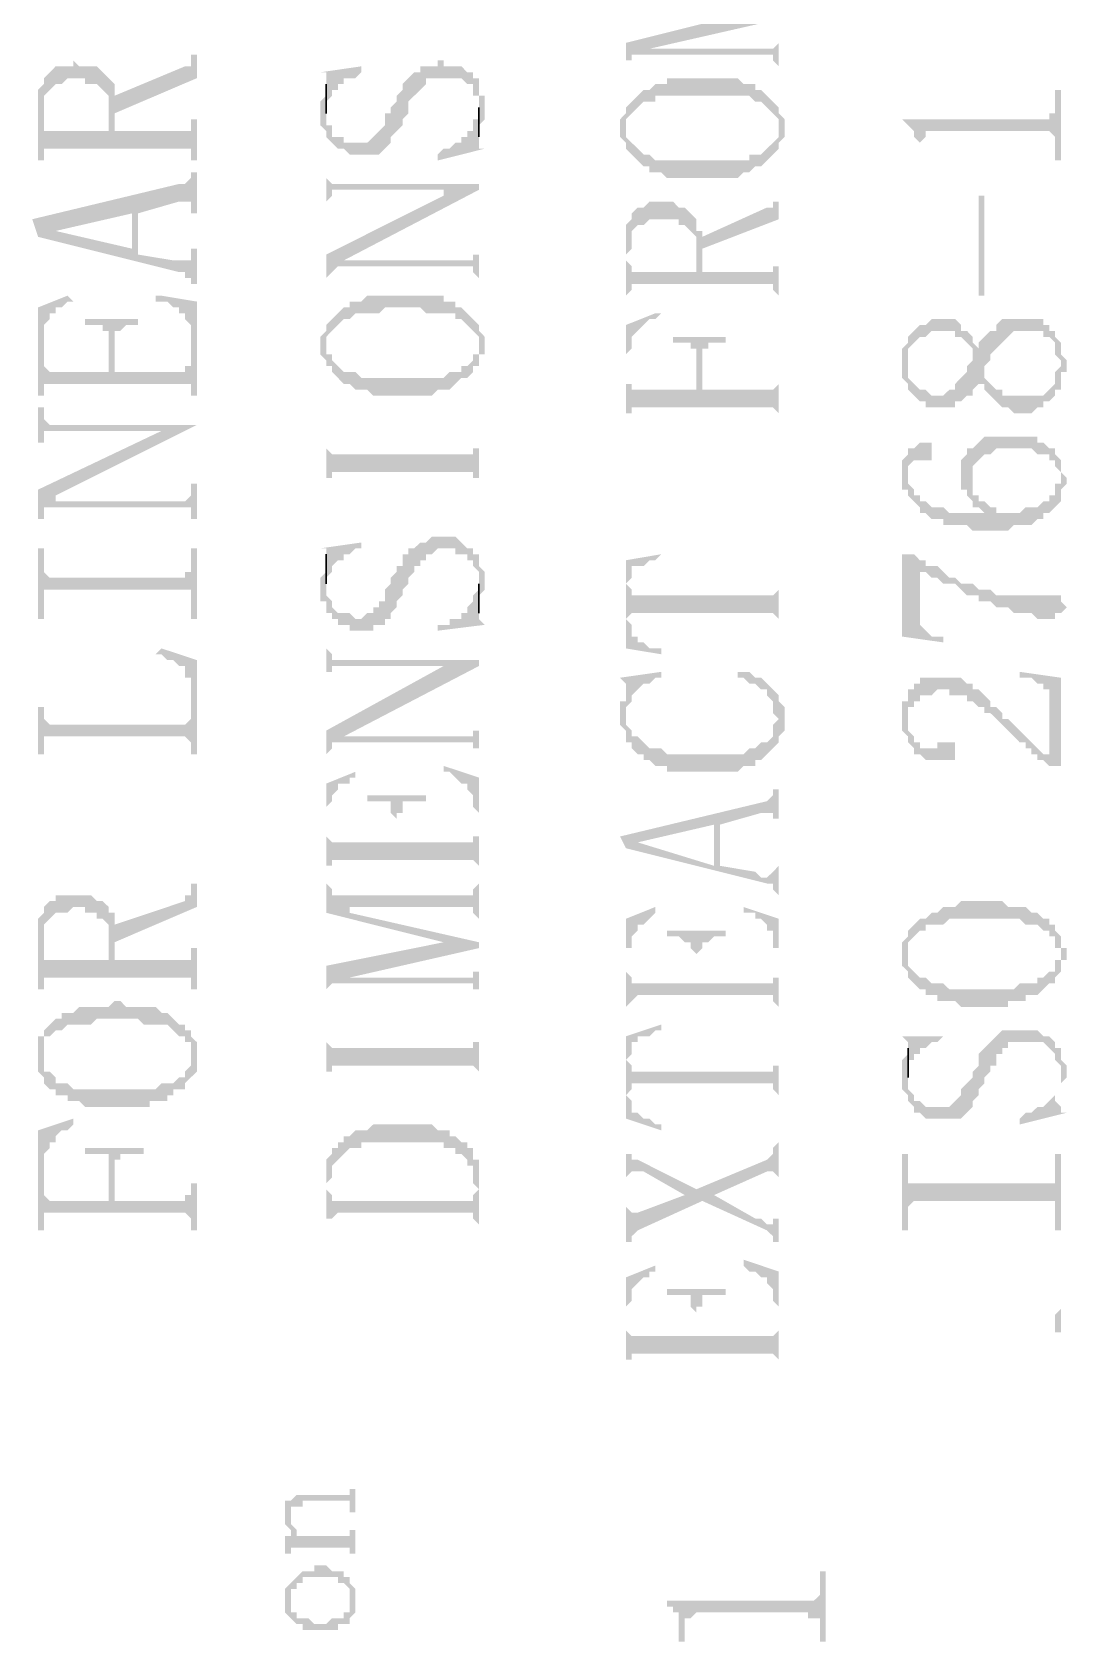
# Model space of a CAD drawing. Header units: inches. Extents: x 3613 to 8393, y -2205 to -794.
# Drawn here: x 5766.15 to 5774.1, y -1512.08 to -1499.72 of the extents above; entities that cross this region are included whole.
import ezdxf

# ---------------------------------------------------------------- set-up
doc = ezdxf.new("R2010")
doc.units = ezdxf.units.IN
doc.header["$MEASUREMENT"] = 0

msp = doc.modelspace()

# ---------------------------------------------------------------- hatches: boundary and pattern name
at = {"transparency": 33554559}
for points in [[(5770.713, -1499.803), (5770.713, -1499.983), (5770.713, -1499.938), (5770.758, -1499.938), (5770.758, -1499.893), (5770.804, -1499.893), (5770.894, -1499.848), (5771.887, -1499.622), (5771.616, -1499.577)], [(5770.804, -1499.893), (5771.842, -1499.893), (5771.842, -1499.938), (5771.842, -1499.938), (5771.887, -1499.983), (5771.887, -1499.758), (5771.887, -1499.803), (5771.887, -1499.803), (5771.842, -1499.848), (5770.894, -1499.848)], [(5766.2, -1500.299), (5766.2, -1500.706), (5766.245, -1500.706), (5766.245, -1500.254), (5766.245, -1500.209), (5766.29, -1500.164), (5766.29, -1500.164), (5766.335, -1500.119), (5766.381, -1500.119), (5766.426, -1500.074), (5766.561, -1500.074), (5766.561, -1500.119), (5766.651, -1500.119), (5766.696, -1500.164), (5766.696, -1500.164), (5766.742, -1500.209), (5766.742, -1500.48), (5766.787, -1500.119), (5766.742, -1500.074), (5766.742, -1500.074), (5766.696, -1500.029), (5766.696, -1500.029), (5766.651, -1499.983), (5766.516, -1499.983), (5766.471, -1499.938), (5766.471, -1499.983), (5766.335, -1499.983), (5766.29, -1500.029), (5766.29, -1500.029), (5766.245, -1500.074), (5766.245, -1500.119), (5766.2, -1500.164), (5766.2, -1500.254)], [(5766.787, -1500.209), (5766.787, -1500.344), (5767.419, -1500.074), (5767.419, -1499.893), (5767.373, -1499.893), (5767.373, -1499.938), (5767.373, -1499.983), (5767.328, -1499.983)], [(5768.366, -1500.344), (5768.366, -1500.435), (5768.412, -1500.48), (5768.412, -1500.525), (5768.412, -1500.525), (5768.457, -1500.57), (5768.457, -1500.57), (5768.502, -1500.615), (5768.547, -1500.615), (5768.592, -1500.66), (5768.818, -1500.66), (5768.863, -1500.615), (5768.863, -1500.615), (5768.908, -1500.57), (5768.908, -1500.525), (5768.953, -1500.48), (5768.953, -1500.48), (5768.998, -1500.435), (5768.998, -1500.39), (5769.043, -1500.344), (5769.043, -1500.254), (5769.088, -1500.209), (5769.088, -1500.209), (5769.134, -1500.164), (5769.134, -1500.164), (5769.179, -1500.119), (5769.179, -1500.074), (5769.45, -1500.074), (5769.495, -1500.119), (5769.54, -1500.119), (5769.54, -1500.209), (5769.585, -1500.209), (5769.585, -1500.48), (5769.585, -1500.435), (5769.585, -1500.435), (5769.63, -1500.39), (5769.63, -1500.299), (5769.63, -1500.209), (5769.585, -1500.209), (5769.585, -1500.074), (5769.54, -1500.074), (5769.54, -1500.029), (5769.495, -1500.029), (5769.45, -1499.983), (5769.314, -1499.983), (5769.314, -1499.938), (5769.269, -1499.938), (5769.269, -1499.983), (5769.134, -1499.983), (5769.134, -1500.029), (5769.088, -1500.029), (5769.043, -1500.074), (5769.043, -1500.074), (5768.998, -1500.119), (5768.998, -1500.164), (5768.953, -1500.209), (5768.953, -1500.254), (5768.908, -1500.299), (5768.908, -1500.344), (5768.863, -1500.344), (5768.863, -1500.435), (5768.818, -1500.48), (5768.818, -1500.48), (5768.773, -1500.525), (5768.773, -1500.525), (5768.727, -1500.57), (5768.547, -1500.57), (5768.547, -1500.525), (5768.457, -1500.525), (5768.457, -1500.435), (5768.412, -1500.435), (5768.412, -1500.164), (5768.412, -1500.209), (5768.412, -1500.209), (5768.366, -1500.254), (5768.366, -1500.299)], [(5768.366, -1500.029), (5768.412, -1500.029), (5768.412, -1500.074), (5768.412, -1500.254), (5768.457, -1500.209), (5768.457, -1500.164), (5768.502, -1500.164), (5768.502, -1500.119), (5768.547, -1500.119), (5768.547, -1500.074), (5768.637, -1500.074), (5768.682, -1500.029), (5768.682, -1499.983)], [(5766.245, -1500.66), (5766.245, -1500.615), (5767.373, -1500.615), (5767.373, -1500.706), (5767.419, -1500.706), (5767.419, -1500.39), (5767.373, -1500.39), (5767.373, -1500.435), (5767.373, -1500.48), (5766.787, -1500.48), (5766.787, -1500.209), (5766.787, -1500.119), (5766.742, -1500.48), (5766.245, -1500.48), (5766.245, -1500.344)], [(5770.713, -1500.299), (5770.713, -1500.48), (5770.713, -1500.435), (5770.713, -1500.39), (5770.758, -1500.344), (5770.758, -1500.344), (5770.804, -1500.299), (5770.804, -1500.299), (5770.849, -1500.254), (5770.939, -1500.254), (5770.939, -1500.209), (5771.661, -1500.209), (5771.706, -1500.254), (5771.751, -1500.254), (5771.796, -1500.299), (5771.796, -1500.299), (5771.842, -1500.344), (5771.842, -1500.344), (5771.887, -1500.39), (5771.887, -1500.48), (5771.887, -1500.299), (5771.842, -1500.254), (5771.842, -1500.254), (5771.796, -1500.209), (5771.796, -1500.209), (5771.751, -1500.164), (5771.706, -1500.164), (5771.706, -1500.119), (5771.616, -1500.119), (5771.571, -1500.074), (5771.029, -1500.074), (5771.029, -1500.119), (5770.939, -1500.119), (5770.894, -1500.164), (5770.849, -1500.164), (5770.804, -1500.209), (5770.804, -1500.209), (5770.758, -1500.254), (5770.758, -1500.254)], [(5772.834, -1500.39), (5772.834, -1500.39), (5772.88, -1500.435), (5772.88, -1500.435), (5772.925, -1500.48), (5772.925, -1500.525), (5772.925, -1500.525), (5772.97, -1500.57), (5772.97, -1500.706), (5772.97, -1500.57), (5773.015, -1500.525), (5773.015, -1500.48), (5773.963, -1500.48), (5774.008, -1500.525), (5774.008, -1500.706), (5774.053, -1500.706), (5774.053, -1500.164), (5774.008, -1500.164), (5774.008, -1500.254), (5774.008, -1500.344), (5773.963, -1500.344), (5773.963, -1500.39), (5773.918, -1500.39)], [(5770.668, -1500.48), (5770.668, -1500.525), (5770.713, -1500.57), (5770.713, -1500.615), (5770.758, -1500.66), (5770.758, -1500.66), (5770.804, -1500.706), (5770.804, -1500.706), (5770.849, -1500.751), (5770.894, -1500.751), (5770.894, -1500.796), (5770.984, -1500.796), (5771.029, -1500.841), (5771.571, -1500.841), (5771.616, -1500.796), (5771.661, -1500.796), (5771.706, -1500.751), (5771.751, -1500.751), (5771.796, -1500.706), (5771.796, -1500.706), (5771.842, -1500.66), (5771.842, -1500.66), (5771.887, -1500.615), (5771.887, -1500.57), (5771.887, -1500.57), (5771.932, -1500.525), (5771.932, -1500.48), (5771.932, -1500.39), (5771.887, -1500.344), (5771.887, -1500.299), (5771.887, -1500.48), (5771.887, -1500.525), (5771.842, -1500.57), (5771.842, -1500.57), (5771.796, -1500.615), (5771.796, -1500.615), (5771.751, -1500.66), (5771.661, -1500.66), (5771.661, -1500.706), (5770.939, -1500.706), (5770.894, -1500.66), (5770.849, -1500.66), (5770.804, -1500.615), (5770.804, -1500.615), (5770.758, -1500.57), (5770.758, -1500.57), (5770.713, -1500.525), (5770.713, -1500.48), (5770.713, -1500.299), (5770.713, -1500.344), (5770.713, -1500.344), (5770.668, -1500.39), (5770.668, -1500.435)], [(5769.269, -1500.66), (5769.269, -1500.706), (5769.63, -1500.615), (5769.585, -1500.615), (5769.585, -1500.57), (5769.585, -1500.39), (5769.54, -1500.39), (5769.54, -1500.48), (5769.495, -1500.48), (5769.495, -1500.525), (5769.45, -1500.525), (5769.45, -1500.57), (5769.404, -1500.57), (5769.359, -1500.615), (5769.314, -1500.615)], [(5766.155, -1501.157), (5766.2, -1501.292), (5766.335, -1501.247), (5766.922, -1501.112), (5766.922, -1501.383), (5766.967, -1501.112), (5767.283, -1501.021), (5767.373, -1501.021), (5767.373, -1501.112), (5767.419, -1501.112), (5767.419, -1500.796), (5767.373, -1500.796), (5767.373, -1500.841), (5767.373, -1500.841), (5767.328, -1500.886), (5767.283, -1500.886)], [(5768.412, -1500.796), (5768.412, -1501.067), (5768.412, -1501.021), (5768.457, -1500.976), (5768.457, -1500.931), (5769.314, -1500.931), (5769.314, -1500.976), (5769.585, -1500.931), (5769.585, -1500.886), (5768.457, -1500.886), (5768.412, -1500.841)], [(5768.412, -1501.428), (5768.412, -1501.653), (5768.412, -1501.608), (5768.457, -1501.563), (5768.457, -1501.563), (5768.502, -1501.518), (5768.547, -1501.473), (5769.585, -1500.931), (5769.314, -1500.976)], [(5771.3, -1501.292), (5771.3, -1501.383), (5771.887, -1501.157), (5771.887, -1500.976), (5771.887, -1501.021), (5771.842, -1501.021), (5771.842, -1501.067), (5771.796, -1501.067)], [(5773.466, -1501.744), (5773.466, -1500.976), (5773.421, -1500.976), (5773.421, -1501.744)], [(5766.2, -1501.292), (5767.283, -1501.563), (5767.328, -1501.563), (5767.328, -1501.608), (5767.373, -1501.608), (5767.373, -1501.653), (5767.419, -1501.653), (5767.419, -1501.383), (5767.373, -1501.383), (5767.373, -1501.428), (5767.373, -1501.473), (5767.238, -1501.473), (5766.967, -1501.428), (5766.967, -1501.112), (5766.922, -1501.383), (5766.335, -1501.247), (5766.335, -1501.247)], [(5770.713, -1501.383), (5770.713, -1501.744), (5770.713, -1501.428), (5770.758, -1501.383), (5770.758, -1501.292), (5770.758, -1501.247), (5770.804, -1501.202), (5770.849, -1501.202), (5770.894, -1501.157), (5771.119, -1501.157), (5771.119, -1501.202), (5771.165, -1501.202), (5771.21, -1501.247), (5771.21, -1501.247), (5771.255, -1501.292), (5771.255, -1501.337), (5771.255, -1501.563), (5771.255, -1501.157), (5771.21, -1501.112), (5771.21, -1501.112), (5771.165, -1501.067), (5771.119, -1501.067), (5771.074, -1501.021), (5770.894, -1501.021), (5770.849, -1501.067), (5770.804, -1501.067), (5770.758, -1501.112), (5770.758, -1501.157), (5770.713, -1501.202), (5770.713, -1501.337)], [(5770.713, -1501.744), (5770.758, -1501.698), (5770.758, -1501.653), (5771.842, -1501.653), (5771.842, -1501.698), (5771.842, -1501.698), (5771.887, -1501.744), (5771.887, -1501.473), (5771.887, -1501.518), (5771.842, -1501.518), (5771.842, -1501.563), (5771.3, -1501.563), (5771.3, -1501.247), (5771.255, -1501.247), (5771.255, -1501.202), (5771.255, -1501.563), (5770.758, -1501.563), (5770.758, -1501.518), (5770.758, -1501.518), (5770.713, -1501.473), (5770.713, -1501.428)], [(5768.502, -1501.518), (5769.54, -1501.518), (5769.54, -1501.563), (5769.54, -1501.563), (5769.585, -1501.608), (5769.585, -1501.653), (5769.585, -1501.383), (5769.585, -1501.428), (5769.54, -1501.428), (5769.54, -1501.473), (5768.547, -1501.473)], [(5766.2, -1501.834), (5766.2, -1502.511), (5766.245, -1502.511), (5766.245, -1502.06), (5766.245, -1501.969), (5766.29, -1501.924), (5766.29, -1501.879), (5766.335, -1501.879), (5766.335, -1501.834), (5766.381, -1501.834), (5766.426, -1501.789), (5766.471, -1501.789), (5766.426, -1501.744)], [(5767.103, -1501.744), (5767.103, -1501.789), (5767.193, -1501.789), (5767.238, -1501.834), (5767.283, -1501.834), (5767.283, -1501.879), (5767.328, -1501.879), (5767.328, -1501.924), (5767.373, -1501.969), (5767.373, -1502.511), (5767.419, -1502.511), (5767.419, -1501.789), (5767.148, -1501.744)], [(5768.412, -1501.969), (5768.412, -1502.105), (5768.412, -1502.06), (5768.412, -1502.06), (5768.457, -1502.014), (5768.457, -1502.014), (5768.502, -1501.969), (5768.502, -1501.969), (5768.547, -1501.924), (5768.592, -1501.924), (5768.637, -1501.879), (5768.818, -1501.879), (5768.863, -1501.834), (5769.134, -1501.834), (5769.179, -1501.879), (5769.404, -1501.879), (5769.404, -1501.924), (5769.45, -1501.924), (5769.495, -1501.969), (5769.495, -1501.969), (5769.54, -1502.014), (5769.54, -1502.014), (5769.585, -1502.06), (5769.585, -1502.105), (5769.585, -1501.969), (5769.54, -1501.924), (5769.54, -1501.924), (5769.495, -1501.879), (5769.495, -1501.879), (5769.45, -1501.834), (5769.404, -1501.834), (5769.404, -1501.789), (5769.314, -1501.789), (5769.314, -1501.744), (5768.727, -1501.744), (5768.682, -1501.789), (5768.592, -1501.789), (5768.592, -1501.834), (5768.547, -1501.834), (5768.502, -1501.879), (5768.502, -1501.879), (5768.457, -1501.924), (5768.457, -1501.924)], [(5766.561, -1501.924), (5766.561, -1501.969), (5766.696, -1501.969), (5766.696, -1502.014), (5766.742, -1502.014), (5766.742, -1502.33), (5766.787, -1502.105), (5766.787, -1502.014), (5766.832, -1502.014), (5766.877, -1501.969), (5766.967, -1501.969), (5766.967, -1501.924)], [(5768.366, -1502.105), (5768.366, -1502.195), (5768.412, -1502.24), (5768.412, -1502.285), (5768.457, -1502.285), (5768.457, -1502.33), (5768.502, -1502.375), (5768.502, -1502.375), (5768.547, -1502.421), (5768.592, -1502.421), (5768.637, -1502.466), (5768.727, -1502.466), (5768.773, -1502.511), (5769.224, -1502.511), (5769.269, -1502.466), (5769.359, -1502.466), (5769.404, -1502.421), (5769.404, -1502.421), (5769.45, -1502.375), (5769.495, -1502.375), (5769.54, -1502.33), (5769.54, -1502.285), (5769.585, -1502.285), (5769.585, -1502.195), (5769.63, -1502.195), (5769.63, -1502.105), (5769.63, -1502.06), (5769.585, -1502.014), (5769.585, -1501.969), (5769.585, -1502.15), (5769.585, -1502.195), (5769.54, -1502.195), (5769.54, -1502.24), (5769.495, -1502.285), (5769.45, -1502.285), (5769.45, -1502.33), (5769.359, -1502.33), (5769.314, -1502.375), (5768.682, -1502.375), (5768.637, -1502.33), (5768.547, -1502.33), (5768.502, -1502.285), (5768.502, -1502.285), (5768.457, -1502.24), (5768.457, -1502.195), (5768.412, -1502.195), (5768.412, -1501.969), (5768.412, -1502.014), (5768.366, -1502.06)], [(5770.713, -1501.969), (5770.713, -1502.691), (5770.713, -1502.195), (5770.713, -1502.195), (5770.758, -1502.15), (5770.758, -1502.06), (5770.804, -1502.014), (5770.804, -1502.014), (5770.849, -1501.969), (5770.849, -1501.969), (5770.894, -1501.924), (5770.939, -1501.924), (5770.984, -1501.879), (5770.939, -1501.879)], [(5772.834, -1502.24), (5772.834, -1502.375), (5772.834, -1502.375), (5772.88, -1502.421), (5772.88, -1502.466), (5772.88, -1502.466), (5772.925, -1502.511), (5772.925, -1502.511), (5772.97, -1502.556), (5773.015, -1502.556), (5773.015, -1502.601), (5773.241, -1502.601), (5773.241, -1502.556), (5773.286, -1502.556), (5773.331, -1502.511), (5773.376, -1502.511), (5773.376, -1502.466), (5773.421, -1502.421), (5773.421, -1502.375), (5773.421, -1502.421), (5773.466, -1502.421), (5773.466, -1502.285), (5773.511, -1502.24), (5773.511, -1502.195), (5773.557, -1502.15), (5773.557, -1502.15), (5773.602, -1502.105), (5773.602, -1502.105), (5773.647, -1502.06), (5773.647, -1502.06), (5773.692, -1502.014), (5773.918, -1502.014), (5773.918, -1502.06), (5773.963, -1502.06), (5774.008, -1502.105), (5774.008, -1502.195), (5774.053, -1502.24), (5774.053, -1502.466), (5774.053, -1502.33), (5774.098, -1502.33), (5774.098, -1502.24), (5774.053, -1502.195), (5774.053, -1502.105), (5774.053, -1502.105), (5774.008, -1502.06), (5774.008, -1502.014), (5773.963, -1502.014), (5773.963, -1501.969), (5773.918, -1501.969), (5773.918, -1501.924), (5773.602, -1501.924), (5773.557, -1501.969), (5773.557, -1502.014), (5773.511, -1502.014), (5773.466, -1502.06), (5773.466, -1502.06), (5773.421, -1502.105), (5773.421, -1502.15), (5773.421, -1502.15), (5773.376, -1502.105), (5773.376, -1502.195), (5773.376, -1502.24), (5773.331, -1502.285), (5773.331, -1502.33), (5773.331, -1502.33), (5773.286, -1502.375), (5773.286, -1502.375), (5773.241, -1502.421), (5773.241, -1502.466), (5773.196, -1502.466), (5773.15, -1502.511), (5773.06, -1502.511), (5773.015, -1502.466), (5772.97, -1502.466), (5772.925, -1502.421), (5772.925, -1502.421), (5772.88, -1502.375), (5772.88, -1502.06), (5772.88, -1502.105), (5772.834, -1502.15), (5772.834, -1502.195), (5772.834, -1502.195)], [(5772.88, -1502.06), (5772.88, -1502.24), (5772.88, -1502.15), (5772.925, -1502.105), (5772.925, -1502.105), (5772.97, -1502.06), (5773.015, -1502.06), (5773.06, -1502.014), (5773.241, -1502.014), (5773.241, -1502.06), (5773.286, -1502.06), (5773.331, -1502.105), (5773.331, -1502.105), (5773.376, -1502.15), (5773.376, -1502.195), (5773.376, -1502.06), (5773.376, -1502.06), (5773.331, -1502.014), (5773.286, -1502.014), (5773.286, -1501.969), (5773.286, -1501.969), (5773.241, -1501.924), (5773.06, -1501.924), (5773.015, -1501.969), (5772.97, -1501.969), (5772.925, -1502.014), (5772.925, -1502.014)], [(5766.245, -1502.511), (5766.245, -1502.421), (5767.373, -1502.421), (5767.373, -1502.466), (5767.373, -1502.24), (5767.373, -1502.285), (5767.328, -1502.285), (5767.328, -1502.33), (5766.787, -1502.33), (5766.787, -1502.105), (5766.742, -1502.33), (5766.29, -1502.33), (5766.245, -1502.285), (5766.245, -1502.06)], [(5771.074, -1502.06), (5771.074, -1502.105), (5771.21, -1502.105), (5771.21, -1502.15), (5771.255, -1502.15), (5771.255, -1502.466), (5771.3, -1502.24), (5771.3, -1502.15), (5771.345, -1502.15), (5771.345, -1502.105), (5771.48, -1502.105), (5771.48, -1502.06)], [(5770.713, -1502.646), (5770.758, -1502.646), (5770.758, -1502.601), (5771.842, -1502.601), (5771.887, -1502.646), (5771.887, -1502.691), (5771.887, -1502.375), (5771.887, -1502.421), (5771.887, -1502.421), (5771.842, -1502.466), (5771.3, -1502.466), (5771.3, -1502.24), (5771.255, -1502.466), (5770.758, -1502.466), (5770.758, -1502.421), (5770.713, -1502.421), (5770.713, -1502.195)], [(5773.466, -1502.421), (5773.466, -1502.466), (5773.511, -1502.511), (5773.511, -1502.511), (5773.557, -1502.556), (5773.557, -1502.556), (5773.602, -1502.601), (5773.647, -1502.601), (5773.692, -1502.646), (5773.827, -1502.646), (5773.873, -1502.601), (5773.918, -1502.601), (5773.918, -1502.556), (5773.963, -1502.556), (5774.008, -1502.511), (5774.008, -1502.466), (5774.053, -1502.466), (5774.053, -1502.285), (5774.053, -1502.285), (5774.008, -1502.33), (5774.008, -1502.421), (5774.008, -1502.421), (5773.963, -1502.466), (5773.963, -1502.466), (5773.918, -1502.511), (5773.602, -1502.511), (5773.602, -1502.466), (5773.557, -1502.466), (5773.511, -1502.421), (5773.511, -1502.421), (5773.466, -1502.375), (5773.466, -1502.375)], [(5766.2, -1502.601), (5766.2, -1502.872), (5766.245, -1502.872), (5766.245, -1502.782), (5767.148, -1502.782), (5767.419, -1502.736), (5766.29, -1502.736), (5766.245, -1502.691), (5766.245, -1502.601)], [(5766.2, -1503.233), (5766.2, -1503.459), (5766.245, -1503.459), (5766.245, -1503.413), (5766.245, -1503.368), (5766.29, -1503.368), (5766.335, -1503.278), (5767.419, -1502.736), (5767.148, -1502.782)], [(5768.412, -1502.736), (5768.412, -1503.323), (5768.412, -1503.143), (5768.457, -1503.143), (5768.457, -1503.098), (5769.54, -1503.098), (5769.54, -1503.143), (5769.585, -1503.143), (5769.585, -1503.323), (5769.585, -1502.736), (5769.585, -1502.917), (5769.54, -1502.917), (5769.54, -1502.962), (5768.457, -1502.962), (5768.412, -1502.917)], [(5773.286, -1503.143), (5773.286, -1503.233), (5773.331, -1503.233), (5773.331, -1503.278), (5773.331, -1503.278), (5773.376, -1503.323), (5773.376, -1503.052), (5773.376, -1503.052), (5773.421, -1503.007), (5773.421, -1503.007), (5773.466, -1502.962), (5773.511, -1502.962), (5773.557, -1502.917), (5773.827, -1502.917), (5773.873, -1502.962), (5773.963, -1502.962), (5773.963, -1503.007), (5774.008, -1503.007), (5774.008, -1503.052), (5774.008, -1503.052), (5774.053, -1503.098), (5774.053, -1503.323), (5774.053, -1503.278), (5774.053, -1503.233), (5774.098, -1503.188), (5774.098, -1503.143), (5774.098, -1503.143), (5774.053, -1503.098), (5774.053, -1503.007), (5774.053, -1503.007), (5774.008, -1502.962), (5774.008, -1502.917), (5773.963, -1502.917), (5773.918, -1502.872), (5773.873, -1502.872), (5773.873, -1502.827), (5773.466, -1502.827), (5773.421, -1502.872), (5773.421, -1502.872), (5773.376, -1502.917), (5773.331, -1502.917), (5773.331, -1502.962), (5773.331, -1502.962), (5773.286, -1503.007), (5773.286, -1503.098)], [(5772.834, -1503.098), (5772.834, -1503.143), (5772.834, -1503.233), (5772.88, -1503.233), (5772.88, -1503.278), (5772.925, -1503.323), (5772.925, -1503.323), (5772.97, -1503.368), (5772.97, -1503.413), (5773.015, -1503.413), (5773.06, -1503.459), (5773.15, -1503.459), (5773.15, -1503.504), (5773.331, -1503.504), (5773.376, -1503.549), (5773.647, -1503.549), (5773.692, -1503.504), (5773.827, -1503.504), (5773.873, -1503.459), (5773.918, -1503.459), (5773.918, -1503.413), (5773.963, -1503.413), (5774.008, -1503.368), (5774.008, -1503.368), (5774.053, -1503.323), (5774.053, -1503.143), (5774.053, -1503.188), (5774.008, -1503.188), (5774.008, -1503.278), (5773.963, -1503.278), (5773.963, -1503.323), (5773.918, -1503.323), (5773.873, -1503.368), (5773.782, -1503.368), (5773.737, -1503.413), (5773.557, -1503.413), (5773.557, -1503.368), (5773.511, -1503.368), (5773.466, -1503.413), (5773.196, -1503.413), (5773.15, -1503.368), (5773.06, -1503.368), (5773.015, -1503.323), (5772.97, -1503.323), (5772.97, -1503.278), (5772.925, -1503.278), (5772.925, -1503.233), (5772.88, -1503.188), (5772.88, -1502.962), (5772.834, -1503.007), (5772.834, -1503.052)], [(5772.88, -1502.962), (5772.88, -1503.098), (5772.88, -1503.052), (5772.88, -1503.052), (5772.925, -1503.007), (5773.06, -1503.007), (5773.06, -1502.962), (5773.06, -1502.872), (5772.97, -1502.872), (5772.925, -1502.917), (5772.88, -1502.917)], [(5766.29, -1503.368), (5767.373, -1503.368), (5767.373, -1503.459), (5767.419, -1503.459), (5767.419, -1503.188), (5767.373, -1503.188), (5767.373, -1503.278), (5767.373, -1503.278), (5767.328, -1503.323), (5766.335, -1503.323), (5766.335, -1503.278)], [(5773.376, -1503.323), (5773.376, -1503.368), (5773.421, -1503.368), (5773.466, -1503.413), (5773.511, -1503.368), (5773.466, -1503.323), (5773.421, -1503.323), (5773.421, -1503.278), (5773.376, -1503.278), (5773.376, -1503.188), (5773.376, -1503.143)], [(5766.2, -1503.684), (5766.2, -1504.226), (5766.245, -1504.226), (5766.245, -1504), (5767.373, -1504), (5767.373, -1504.226), (5767.419, -1504.226), (5767.419, -1503.684), (5767.373, -1503.684), (5767.373, -1503.82), (5767.373, -1503.865), (5767.328, -1503.865), (5767.328, -1503.91), (5766.29, -1503.91), (5766.245, -1503.865), (5766.245, -1503.684)], [(5768.366, -1503.955), (5768.366, -1504.09), (5768.412, -1504.09), (5768.412, -1504.181), (5768.457, -1504.181), (5768.457, -1504.226), (5768.502, -1504.226), (5768.502, -1504.271), (5768.592, -1504.271), (5768.592, -1504.316), (5768.773, -1504.316), (5768.773, -1504.271), (5768.863, -1504.271), (5768.863, -1504.226), (5768.908, -1504.226), (5768.908, -1504.181), (5768.908, -1504.181), (5768.953, -1504.136), (5768.953, -1504.09), (5768.998, -1504.045), (5768.998, -1504), (5769.043, -1503.955), (5769.043, -1503.91), (5769.088, -1503.865), (5769.088, -1503.82), (5769.134, -1503.82), (5769.134, -1503.775), (5769.179, -1503.775), (5769.179, -1503.729), (5769.224, -1503.729), (5769.269, -1503.684), (5769.404, -1503.684), (5769.404, -1503.729), (5769.495, -1503.729), (5769.495, -1503.775), (5769.54, -1503.775), (5769.54, -1503.82), (5769.54, -1503.82), (5769.585, -1503.865), (5769.585, -1504.136), (5769.585, -1504.045), (5769.63, -1504), (5769.63, -1503.955), (5769.63, -1503.865), (5769.585, -1503.82), (5769.585, -1503.775), (5769.585, -1503.729), (5769.54, -1503.729), (5769.54, -1503.684), (5769.495, -1503.684), (5769.45, -1503.639), (5769.45, -1503.639), (5769.404, -1503.594), (5769.224, -1503.594), (5769.179, -1503.639), (5769.134, -1503.639), (5769.088, -1503.684), (5769.043, -1503.684), (5769.043, -1503.729), (5768.998, -1503.729), (5768.998, -1503.82), (5768.953, -1503.82), (5768.953, -1503.865), (5768.908, -1503.91), (5768.908, -1503.955), (5768.863, -1504), (5768.863, -1504.09), (5768.818, -1504.09), (5768.818, -1504.136), (5768.773, -1504.136), (5768.773, -1504.181), (5768.727, -1504.181), (5768.682, -1504.226), (5768.637, -1504.226), (5768.592, -1504.181), (5768.502, -1504.181), (5768.457, -1504.136), (5768.457, -1504.09), (5768.412, -1504.045), (5768.412, -1503.775), (5768.412, -1503.865), (5768.366, -1503.91), (5768.366, -1503.91)], [(5768.366, -1503.684), (5768.412, -1503.684), (5768.412, -1503.729), (5768.412, -1503.91), (5768.457, -1503.865), (5768.457, -1503.82), (5768.457, -1503.82), (5768.502, -1503.775), (5768.547, -1503.775), (5768.547, -1503.729), (5768.592, -1503.729), (5768.637, -1503.684), (5768.682, -1503.684), (5768.682, -1503.639)], [(5770.713, -1503.775), (5770.713, -1503.955), (5770.713, -1503.955), (5770.758, -1503.91), (5770.758, -1503.865), (5770.758, -1503.82), (5770.849, -1503.82), (5770.894, -1503.775), (5770.939, -1503.775), (5770.984, -1503.729), (5770.984, -1503.729)], [(5770.713, -1503.775), (5770.713, -1504.452), (5770.984, -1504.497), (5770.984, -1504.452), (5770.894, -1504.452), (5770.849, -1504.406), (5770.804, -1504.406), (5770.804, -1504.361), (5770.758, -1504.361), (5770.758, -1504.271), (5770.713, -1504.226), (5770.713, -1503.955)], [(5772.834, -1503.729), (5772.834, -1504.361), (5773.15, -1504.406), (5773.15, -1504.361), (5773.06, -1504.361), (5773.015, -1504.316), (5773.015, -1504.316), (5772.97, -1504.271), (5772.97, -1503.82), (5772.925, -1503.729), (5772.88, -1503.729)], [(5772.925, -1503.729), (5772.97, -1503.82), (5772.97, -1503.865), (5773.015, -1503.865), (5773.06, -1503.91), (5773.105, -1503.91), (5773.15, -1503.955), (5773.241, -1503.955), (5773.286, -1504), (5773.286, -1504), (5773.331, -1504.045), (5773.421, -1504.045), (5773.421, -1504.09), (5773.511, -1504.09), (5773.557, -1504.136), (5773.647, -1504.136), (5773.692, -1504.181), (5773.827, -1504.181), (5773.873, -1504.226), (5774.008, -1504.226), (5774.008, -1504.181), (5774.053, -1504.181), (5774.098, -1504.136), (5774.053, -1504.09), (5774.053, -1504.045), (5773.557, -1504.045), (5773.511, -1504), (5773.421, -1504), (5773.376, -1503.955), (5773.286, -1503.955), (5773.241, -1503.91), (5773.196, -1503.91), (5773.15, -1503.865), (5773.15, -1503.865), (5773.105, -1503.82), (5773.015, -1503.82), (5773.015, -1503.775), (5772.97, -1503.775)], [(5770.713, -1503.955), (5770.713, -1504.226), (5770.758, -1504.181), (5771.842, -1504.181), (5771.887, -1504.226), (5771.887, -1504.316), (5771.887, -1503.91), (5771.887, -1504), (5771.887, -1504), (5771.842, -1504.045), (5770.758, -1504.045), (5770.758, -1504)], [(5769.269, -1504.271), (5769.269, -1504.316), (5769.63, -1504.271), (5769.585, -1504.226), (5769.585, -1504), (5769.54, -1504.045), (5769.54, -1504.09), (5769.54, -1504.09), (5769.495, -1504.136), (5769.495, -1504.181), (5769.45, -1504.181), (5769.45, -1504.226), (5769.359, -1504.226), (5769.359, -1504.271), (5769.314, -1504.271)], [(5768.412, -1504.406), (5768.412, -1504.722), (5768.412, -1504.632), (5768.457, -1504.632), (5768.457, -1504.587), (5769.585, -1504.587), (5769.585, -1504.542), (5768.457, -1504.542), (5768.457, -1504.497), (5768.457, -1504.497), (5768.412, -1504.452)], [(5767.103, -1504.497), (5767.148, -1504.497), (5767.193, -1504.542), (5767.238, -1504.542), (5767.283, -1504.587), (5767.328, -1504.587), (5767.328, -1504.677), (5767.373, -1504.677), (5767.373, -1505.264), (5767.419, -1505.264), (5767.419, -1504.542), (5767.148, -1504.452)], [(5768.412, -1505.083), (5768.412, -1505.309), (5768.412, -1505.264), (5768.457, -1505.219), (5768.457, -1505.174), (5768.502, -1505.174), (5768.547, -1505.128), (5769.585, -1504.587), (5769.314, -1504.587)], [(5770.668, -1504.677), (5770.668, -1504.677), (5770.713, -1504.722), (5770.713, -1505.128), (5770.713, -1504.903), (5770.758, -1504.858), (5770.758, -1504.813), (5770.758, -1504.813), (5770.804, -1504.767), (5770.804, -1504.767), (5770.849, -1504.722), (5770.894, -1504.722), (5770.939, -1504.677), (5770.984, -1504.677), (5770.984, -1504.632)], [(5771.571, -1504.677), (5771.616, -1504.677), (5771.661, -1504.722), (5771.706, -1504.722), (5771.751, -1504.767), (5771.796, -1504.767), (5771.796, -1504.813), (5771.842, -1504.858), (5771.842, -1504.948), (5771.887, -1504.993), (5771.887, -1504.813), (5771.842, -1504.767), (5771.842, -1504.767), (5771.796, -1504.722), (5771.796, -1504.722), (5771.751, -1504.677), (5771.706, -1504.677), (5771.661, -1504.632), (5771.571, -1504.632)], [(5772.834, -1504.993), (5772.834, -1505.038), (5772.834, -1505.083), (5772.88, -1505.128), (5772.88, -1505.174), (5772.88, -1504.993), (5772.88, -1504.903), (5772.925, -1504.903), (5772.925, -1504.858), (5772.97, -1504.858), (5772.97, -1504.813), (5773.06, -1504.813), (5773.105, -1504.767), (5773.196, -1504.767), (5773.196, -1504.813), (5773.331, -1504.813), (5773.331, -1504.858), (5773.376, -1504.858), (5773.421, -1504.903), (5773.466, -1504.903), (5773.466, -1504.948), (5773.511, -1504.948), (5773.557, -1504.993), (5773.557, -1504.993), (5773.602, -1505.038), (5773.647, -1505.083), (5773.647, -1505.083), (5773.692, -1505.128), (5773.692, -1505.128), (5773.737, -1505.174), (5773.782, -1505.174), (5773.782, -1505.219), (5773.827, -1505.219), (5773.827, -1505.264), (5773.873, -1505.264), (5773.873, -1505.309), (5773.918, -1505.309), (5773.963, -1505.354), (5773.963, -1505.264), (5773.918, -1505.264), (5773.873, -1505.219), (5773.873, -1505.219), (5773.827, -1505.174), (5773.782, -1505.128), (5773.782, -1505.128), (5773.737, -1505.083), (5773.737, -1505.083), (5773.692, -1505.038), (5773.692, -1505.038), (5773.647, -1504.993), (5773.602, -1504.993), (5773.602, -1504.948), (5773.557, -1504.903), (5773.511, -1504.903), (5773.511, -1504.858), (5773.466, -1504.813), (5773.466, -1504.813), (5773.421, -1504.767), (5773.376, -1504.767), (5773.376, -1504.722), (5773.331, -1504.722), (5773.286, -1504.677), (5772.97, -1504.677), (5772.97, -1504.722), (5772.925, -1504.722), (5772.925, -1504.767), (5772.88, -1504.767), (5772.88, -1504.858), (5772.834, -1504.858), (5772.834, -1504.948)], [(5773.737, -1504.632), (5773.737, -1504.677), (5773.827, -1504.677), (5773.873, -1504.722), (5773.918, -1504.722), (5773.918, -1504.767), (5773.963, -1504.767), (5773.963, -1505.354), (5774.053, -1505.354), (5774.053, -1504.677)], [(5770.668, -1504.948), (5770.668, -1505.038), (5770.713, -1505.083), (5770.713, -1505.128), (5770.713, -1504.767), (5770.713, -1504.858), (5770.668, -1504.858), (5770.668, -1504.903)], [(5770.713, -1505.128), (5770.713, -1505.174), (5770.758, -1505.174), (5770.758, -1505.219), (5770.804, -1505.264), (5770.849, -1505.264), (5770.849, -1505.309), (5770.894, -1505.309), (5770.939, -1505.354), (5771.029, -1505.354), (5771.029, -1505.399), (5771.571, -1505.399), (5771.616, -1505.354), (5771.706, -1505.354), (5771.706, -1505.309), (5771.751, -1505.309), (5771.796, -1505.264), (5771.796, -1505.264), (5771.842, -1505.219), (5771.842, -1505.219), (5771.887, -1505.174), (5771.887, -1505.128), (5771.932, -1505.083), (5771.932, -1505.038), (5771.932, -1504.993), (5771.932, -1504.903), (5771.887, -1504.858), (5771.887, -1504.813), (5771.887, -1504.993), (5771.887, -1504.993), (5771.842, -1505.038), (5771.842, -1505.083), (5771.842, -1505.128), (5771.796, -1505.174), (5771.751, -1505.174), (5771.706, -1505.219), (5771.661, -1505.219), (5771.616, -1505.264), (5771.029, -1505.264), (5770.984, -1505.219), (5770.894, -1505.219), (5770.849, -1505.174), (5770.849, -1505.174), (5770.804, -1505.128), (5770.758, -1505.128), (5770.758, -1505.083), (5770.758, -1505.083), (5770.713, -1505.038), (5770.713, -1504.993), (5770.713, -1504.993)], [(5766.2, -1504.903), (5766.2, -1505.264), (5766.245, -1505.264), (5766.245, -1505.174), (5766.245, -1505.128), (5767.328, -1505.128), (5767.373, -1505.174), (5767.373, -1505.219), (5767.373, -1504.948), (5767.373, -1504.993), (5767.373, -1504.993), (5767.328, -1505.038), (5766.29, -1505.038), (5766.245, -1504.993), (5766.245, -1504.903)], [(5768.502, -1505.174), (5769.54, -1505.174), (5769.54, -1505.219), (5769.585, -1505.219), (5769.585, -1505.309), (5769.585, -1504.993), (5769.585, -1505.083), (5769.54, -1505.083), (5769.54, -1505.128), (5768.547, -1505.128)], [(5772.88, -1505.174), (5772.88, -1505.174), (5772.925, -1505.219), (5772.925, -1505.264), (5772.97, -1505.264), (5773.015, -1505.309), (5773.241, -1505.309), (5773.241, -1505.219), (5773.241, -1505.174), (5773.105, -1505.174), (5773.105, -1505.219), (5772.97, -1505.219), (5772.97, -1505.174), (5772.925, -1505.174), (5772.925, -1505.128), (5772.925, -1505.128), (5772.88, -1505.083), (5772.88, -1504.993)], [(5768.412, -1505.49), (5768.412, -1506.167), (5768.412, -1505.67), (5768.412, -1505.67), (5768.457, -1505.625), (5768.457, -1505.58), (5768.502, -1505.535), (5768.502, -1505.49), (5768.592, -1505.49), (5768.592, -1505.444), (5768.637, -1505.444), (5768.637, -1505.399)], [(5769.314, -1505.399), (5769.359, -1505.399), (5769.404, -1505.444), (5769.404, -1505.444), (5769.45, -1505.49), (5769.495, -1505.49), (5769.495, -1505.535), (5769.495, -1505.535), (5769.54, -1505.58), (5769.54, -1505.67), (5769.585, -1505.715), (5769.585, -1506.167), (5769.585, -1505.444), (5769.314, -1505.354)], [(5770.668, -1505.896), (5770.713, -1505.986), (5770.804, -1505.941), (5771.39, -1505.805), (5771.39, -1506.121), (5771.435, -1505.805), (5771.751, -1505.715), (5771.842, -1505.715), (5771.842, -1505.76), (5771.887, -1505.76), (5771.887, -1505.805), (5771.887, -1505.49), (5771.887, -1505.535), (5771.842, -1505.535), (5771.842, -1505.58), (5771.842, -1505.58), (5771.796, -1505.625)], [(5768.412, -1506.121), (5768.457, -1506.121), (5768.457, -1506.076), (5769.54, -1506.076), (5769.585, -1506.121), (5769.585, -1505.896), (5769.54, -1505.896), (5769.54, -1505.941), (5768.953, -1505.941), (5768.953, -1505.76), (5768.953, -1505.941), (5768.457, -1505.941), (5768.412, -1505.896), (5768.412, -1505.67)], [(5768.727, -1505.58), (5768.727, -1505.625), (5768.908, -1505.625), (5768.908, -1505.715), (5768.953, -1505.76), (5768.953, -1505.941), (5768.953, -1505.715), (5768.998, -1505.715), (5768.998, -1505.625), (5769.179, -1505.625), (5769.179, -1505.58)], [(5770.713, -1505.986), (5771.796, -1506.257), (5771.842, -1506.257), (5771.842, -1506.302), (5771.842, -1506.302), (5771.887, -1506.347), (5771.887, -1506.121), (5771.887, -1506.121), (5771.842, -1506.167), (5771.842, -1506.167), (5771.796, -1506.212), (5771.751, -1506.212), (5771.706, -1506.167), (5771.435, -1506.121), (5771.435, -1505.805), (5771.39, -1506.121), (5770.804, -1505.941), (5770.804, -1505.941)], [(5766.787, -1506.573), (5766.787, -1506.708), (5767.419, -1506.437), (5767.419, -1506.257), (5767.373, -1506.257), (5767.373, -1506.302), (5767.373, -1506.347), (5767.328, -1506.347), (5767.328, -1506.392)], [(5768.412, -1506.257), (5768.412, -1506.482), (5769.314, -1506.708), (5769.314, -1506.708), (5769.585, -1506.753), (5769.585, -1506.708), (5768.592, -1506.482), (5768.592, -1506.437), (5768.502, -1506.347), (5768.457, -1506.347), (5768.457, -1506.302), (5768.457, -1506.302), (5768.412, -1506.257)], [(5768.502, -1506.347), (5768.592, -1506.437), (5769.54, -1506.437), (5769.54, -1506.482), (5769.54, -1506.482), (5769.585, -1506.528), (5769.585, -1506.257), (5769.585, -1506.257), (5769.54, -1506.302), (5769.54, -1506.347), (5769.495, -1506.347)], [(5766.2, -1506.663), (5766.2, -1507.069), (5766.245, -1507.069), (5766.245, -1506.618), (5766.245, -1506.573), (5766.29, -1506.528), (5766.29, -1506.528), (5766.335, -1506.482), (5766.426, -1506.482), (5766.471, -1506.437), (5766.561, -1506.437), (5766.561, -1506.482), (5766.651, -1506.482), (5766.651, -1506.528), (5766.696, -1506.528), (5766.742, -1506.573), (5766.742, -1506.844), (5766.787, -1506.482), (5766.742, -1506.482), (5766.742, -1506.437), (5766.696, -1506.392), (5766.651, -1506.392), (5766.606, -1506.347), (5766.335, -1506.347), (5766.335, -1506.392), (5766.29, -1506.392), (5766.245, -1506.437), (5766.245, -1506.482), (5766.2, -1506.528), (5766.2, -1506.573), (5766.2, -1506.618)], [(5772.88, -1506.618), (5772.88, -1506.798), (5772.88, -1506.708), (5772.88, -1506.708), (5772.925, -1506.663), (5772.925, -1506.663), (5772.97, -1506.618), (5773.015, -1506.618), (5773.015, -1506.573), (5773.15, -1506.573), (5773.196, -1506.528), (5773.737, -1506.528), (5773.782, -1506.573), (5773.873, -1506.573), (5773.918, -1506.618), (5773.963, -1506.618), (5773.963, -1506.663), (5774.008, -1506.663), (5774.008, -1506.753), (5774.053, -1506.753), (5774.053, -1506.798), (5774.053, -1506.663), (5774.008, -1506.618), (5774.008, -1506.573), (5773.963, -1506.573), (5773.963, -1506.528), (5773.918, -1506.528), (5773.873, -1506.482), (5773.827, -1506.482), (5773.782, -1506.437), (5773.647, -1506.437), (5773.602, -1506.392), (5773.286, -1506.392), (5773.241, -1506.437), (5773.15, -1506.437), (5773.105, -1506.482), (5773.06, -1506.482), (5773.015, -1506.528), (5772.97, -1506.528), (5772.925, -1506.573), (5772.925, -1506.573)], [(5766.245, -1507.024), (5766.245, -1506.979), (5767.373, -1506.979), (5767.373, -1507.069), (5767.419, -1507.069), (5767.419, -1506.753), (5767.373, -1506.753), (5767.373, -1506.798), (5767.373, -1506.844), (5766.787, -1506.844), (5766.787, -1506.573), (5766.787, -1506.482), (5766.742, -1506.844), (5766.245, -1506.844), (5766.245, -1506.708)], [(5770.713, -1506.528), (5770.713, -1507.25), (5770.713, -1506.753), (5770.758, -1506.753), (5770.758, -1506.663), (5770.758, -1506.663), (5770.804, -1506.618), (5770.804, -1506.573), (5770.849, -1506.573), (5770.894, -1506.528), (5770.894, -1506.528), (5770.939, -1506.482), (5770.939, -1506.437)], [(5771.616, -1506.482), (5771.706, -1506.482), (5771.706, -1506.528), (5771.751, -1506.528), (5771.796, -1506.573), (5771.796, -1506.618), (5771.842, -1506.618), (5771.842, -1506.753), (5771.887, -1506.753), (5771.887, -1507.25), (5771.887, -1506.528), (5771.616, -1506.437)], [(5771.029, -1506.618), (5771.029, -1506.663), (5771.119, -1506.663), (5771.165, -1506.708), (5771.21, -1506.708), (5771.21, -1506.753), (5771.21, -1506.753), (5771.255, -1506.798), (5771.255, -1507.024), (5771.255, -1506.798), (5771.255, -1506.798), (5771.3, -1506.753), (5771.3, -1506.708), (5771.345, -1506.708), (5771.39, -1506.663), (5771.48, -1506.663), (5771.48, -1506.618)], [(5772.834, -1506.798), (5772.834, -1506.844), (5772.834, -1506.889), (5772.88, -1506.934), (5772.88, -1506.979), (5772.925, -1507.024), (5772.925, -1507.024), (5772.97, -1507.069), (5773.015, -1507.069), (5773.015, -1507.114), (5773.105, -1507.114), (5773.105, -1507.159), (5773.241, -1507.159), (5773.286, -1507.205), (5773.647, -1507.205), (5773.647, -1507.159), (5773.782, -1507.159), (5773.782, -1507.114), (5773.873, -1507.114), (5773.918, -1507.069), (5773.918, -1507.069), (5773.963, -1507.024), (5774.008, -1507.024), (5774.008, -1506.979), (5774.053, -1506.934), (5774.053, -1506.844), (5774.098, -1506.844), (5774.098, -1506.753), (5774.053, -1506.753), (5774.053, -1506.663), (5774.053, -1506.798), (5774.053, -1506.844), (5774.008, -1506.844), (5774.008, -1506.934), (5773.963, -1506.934), (5773.918, -1506.979), (5773.873, -1506.979), (5773.873, -1507.024), (5773.737, -1507.024), (5773.692, -1507.069), (5773.196, -1507.069), (5773.15, -1507.024), (5773.06, -1507.024), (5773.015, -1506.979), (5772.97, -1506.979), (5772.925, -1506.934), (5772.925, -1506.934), (5772.88, -1506.889), (5772.88, -1506.844), (5772.88, -1506.618), (5772.88, -1506.663), (5772.834, -1506.708), (5772.834, -1506.753)], [(5768.412, -1506.889), (5768.412, -1507.114), (5768.412, -1507.069), (5768.412, -1507.069), (5768.457, -1507.024), (5768.502, -1507.024), (5768.592, -1506.979), (5769.585, -1506.753), (5769.314, -1506.708)], [(5770.713, -1507.205), (5770.758, -1507.159), (5770.758, -1507.159), (5770.804, -1507.114), (5771.842, -1507.114), (5771.842, -1507.159), (5771.842, -1507.159), (5771.887, -1507.205), (5771.887, -1506.934), (5771.887, -1506.979), (5771.842, -1506.979), (5771.842, -1507.024), (5771.255, -1507.024), (5771.255, -1506.798), (5771.255, -1507.024), (5770.758, -1507.024), (5770.758, -1506.979), (5770.758, -1506.979), (5770.713, -1506.934), (5770.713, -1506.753)], [(5768.502, -1507.024), (5769.54, -1507.024), (5769.54, -1507.069), (5769.585, -1507.069), (5769.585, -1507.114), (5769.585, -1506.889), (5769.585, -1506.934), (5769.54, -1506.934), (5769.54, -1506.979), (5768.592, -1506.979)], [(5766.245, -1507.43), (5766.245, -1507.566), (5766.245, -1507.52), (5766.245, -1507.43), (5766.29, -1507.43), (5766.335, -1507.385), (5766.381, -1507.385), (5766.426, -1507.34), (5766.606, -1507.34), (5766.651, -1507.295), (5766.967, -1507.295), (5767.012, -1507.34), (5767.193, -1507.34), (5767.238, -1507.385), (5767.238, -1507.385), (5767.283, -1507.43), (5767.328, -1507.43), (5767.328, -1507.475), (5767.373, -1507.475), (5767.373, -1507.566), (5767.373, -1507.385), (5767.328, -1507.385), (5767.328, -1507.34), (5767.283, -1507.34), (5767.238, -1507.295), (5767.238, -1507.295), (5767.193, -1507.25), (5767.148, -1507.25), (5767.103, -1507.205), (5766.877, -1507.205), (5766.832, -1507.159), (5766.787, -1507.159), (5766.742, -1507.205), (5766.516, -1507.205), (5766.471, -1507.25), (5766.381, -1507.25), (5766.381, -1507.295), (5766.335, -1507.295), (5766.29, -1507.34), (5766.245, -1507.385), (5766.245, -1507.385)], [(5768.412, -1507.295), (5768.412, -1507.882), (5768.412, -1507.701), (5768.457, -1507.701), (5768.457, -1507.656), (5769.54, -1507.656), (5769.585, -1507.701), (5769.585, -1507.882), (5769.585, -1507.295), (5769.585, -1507.475), (5769.54, -1507.475), (5769.54, -1507.52), (5768.457, -1507.52), (5768.412, -1507.475)], [(5770.713, -1507.43), (5770.713, -1507.611), (5770.713, -1507.611), (5770.758, -1507.566), (5770.758, -1507.475), (5770.804, -1507.475), (5770.804, -1507.43), (5770.894, -1507.43), (5770.939, -1507.385), (5770.984, -1507.385), (5770.984, -1507.34)], [(5772.834, -1507.746), (5772.834, -1507.791), (5772.834, -1507.836), (5772.88, -1507.882), (5772.88, -1507.927), (5772.88, -1507.927), (5772.925, -1507.972), (5772.925, -1508.017), (5772.97, -1508.017), (5773.015, -1508.062), (5773.286, -1508.062), (5773.331, -1508.017), (5773.331, -1508.017), (5773.376, -1507.972), (5773.376, -1507.927), (5773.421, -1507.882), (5773.421, -1507.836), (5773.466, -1507.791), (5773.466, -1507.746), (5773.511, -1507.701), (5773.511, -1507.656), (5773.557, -1507.656), (5773.557, -1507.566), (5773.602, -1507.566), (5773.602, -1507.52), (5773.647, -1507.52), (5773.647, -1507.475), (5773.918, -1507.475), (5773.963, -1507.52), (5773.963, -1507.52), (5774.008, -1507.566), (5774.008, -1507.611), (5774.008, -1507.611), (5774.053, -1507.656), (5774.053, -1507.882), (5774.053, -1507.836), (5774.053, -1507.791), (5774.098, -1507.746), (5774.098, -1507.701), (5774.098, -1507.656), (5774.053, -1507.611), (5774.053, -1507.52), (5774.008, -1507.52), (5774.008, -1507.475), (5773.963, -1507.43), (5773.918, -1507.43), (5773.873, -1507.385), (5773.602, -1507.385), (5773.557, -1507.43), (5773.557, -1507.43), (5773.511, -1507.475), (5773.511, -1507.475), (5773.466, -1507.52), (5773.466, -1507.52), (5773.421, -1507.566), (5773.421, -1507.656), (5773.376, -1507.701), (5773.376, -1507.746), (5773.331, -1507.791), (5773.331, -1507.791), (5773.286, -1507.836), (5773.286, -1507.882), (5773.286, -1507.882), (5773.241, -1507.927), (5773.241, -1507.927), (5773.196, -1507.972), (5773.015, -1507.972), (5772.97, -1507.927), (5772.925, -1507.927), (5772.925, -1507.882), (5772.88, -1507.836), (5772.88, -1507.566), (5772.834, -1507.611), (5772.834, -1507.701)], [(5766.2, -1507.566), (5766.2, -1507.656), (5766.2, -1507.701), (5766.245, -1507.746), (5766.245, -1507.791), (5766.29, -1507.836), (5766.335, -1507.836), (5766.335, -1507.882), (5766.426, -1507.882), (5766.426, -1507.927), (5766.516, -1507.927), (5766.561, -1507.972), (5767.058, -1507.972), (5767.058, -1507.927), (5767.193, -1507.927), (5767.193, -1507.882), (5767.238, -1507.882), (5767.238, -1507.836), (5767.328, -1507.836), (5767.328, -1507.791), (5767.373, -1507.746), (5767.373, -1507.746), (5767.419, -1507.701), (5767.419, -1507.656), (5767.419, -1507.566), (5767.419, -1507.475), (5767.419, -1507.475), (5767.373, -1507.43), (5767.373, -1507.566), (5767.373, -1507.656), (5767.373, -1507.656), (5767.328, -1507.701), (5767.328, -1507.746), (5767.283, -1507.746), (5767.238, -1507.791), (5767.148, -1507.791), (5767.103, -1507.836), (5766.471, -1507.836), (5766.426, -1507.791), (5766.335, -1507.791), (5766.335, -1507.746), (5766.29, -1507.701), (5766.245, -1507.701), (5766.245, -1507.656), (5766.245, -1507.43), (5766.2, -1507.43)], [(5770.713, -1507.43), (5770.713, -1508.062), (5770.984, -1508.152), (5770.984, -1508.107), (5770.939, -1508.107), (5770.894, -1508.062), (5770.849, -1508.062), (5770.804, -1508.017), (5770.758, -1508.017), (5770.758, -1507.972), (5770.758, -1507.927), (5770.713, -1507.882), (5770.713, -1507.611)], [(5772.834, -1507.43), (5772.834, -1507.43), (5772.88, -1507.475), (5772.88, -1507.656), (5772.88, -1507.611), (5772.925, -1507.611), (5772.925, -1507.566), (5772.97, -1507.566), (5772.97, -1507.52), (5773.015, -1507.52), (5773.06, -1507.475), (5773.105, -1507.475), (5773.15, -1507.43), (5773.105, -1507.43)], [(5770.713, -1507.611), (5770.713, -1507.882), (5770.758, -1507.836), (5770.758, -1507.791), (5771.842, -1507.791), (5771.842, -1507.836), (5771.842, -1507.836), (5771.887, -1507.882), (5771.887, -1507.927), (5771.887, -1507.566), (5771.887, -1507.656), (5771.842, -1507.656), (5771.842, -1507.701), (5770.758, -1507.701), (5770.758, -1507.656)], [(5773.737, -1508.062), (5773.737, -1508.107), (5774.098, -1508.017), (5774.053, -1508.017), (5774.053, -1507.972), (5774.053, -1507.972), (5774.008, -1507.927), (5774.008, -1507.791), (5774.008, -1507.836), (5774.008, -1507.882), (5773.963, -1507.927), (5773.963, -1507.927), (5773.918, -1507.972), (5773.873, -1507.972), (5773.827, -1508.017), (5773.782, -1508.017)], [(5766.2, -1508.152), (5766.2, -1508.92), (5766.245, -1508.92), (5766.245, -1508.423), (5766.245, -1508.333), (5766.245, -1508.333), (5766.29, -1508.288), (5766.29, -1508.243), (5766.335, -1508.243), (5766.335, -1508.197), (5766.381, -1508.152), (5766.426, -1508.152), (5766.471, -1508.107), (5766.471, -1508.062)], [(5768.412, -1508.604), (5768.412, -1508.92), (5768.412, -1508.559), (5768.457, -1508.513), (5768.457, -1508.423), (5768.502, -1508.378), (5768.502, -1508.378), (5768.547, -1508.333), (5768.547, -1508.333), (5768.592, -1508.288), (5768.682, -1508.288), (5768.682, -1508.243), (5769.314, -1508.243), (5769.314, -1508.288), (5769.404, -1508.288), (5769.404, -1508.333), (5769.45, -1508.333), (5769.495, -1508.378), (5769.495, -1508.423), (5769.54, -1508.423), (5769.54, -1508.559), (5769.54, -1508.559), (5769.585, -1508.604), (5769.585, -1508.92), (5769.585, -1508.513), (5769.585, -1508.378), (5769.54, -1508.378), (5769.54, -1508.288), (5769.495, -1508.288), (5769.495, -1508.243), (5769.45, -1508.243), (5769.404, -1508.197), (5769.359, -1508.197), (5769.359, -1508.152), (5769.269, -1508.152), (5769.224, -1508.107), (5768.773, -1508.107), (5768.727, -1508.152), (5768.637, -1508.152), (5768.592, -1508.197), (5768.547, -1508.197), (5768.547, -1508.243), (5768.502, -1508.243), (5768.502, -1508.288), (5768.457, -1508.288), (5768.457, -1508.333), (5768.412, -1508.378), (5768.412, -1508.423), (5768.412, -1508.559)], [(5770.713, -1508.739), (5770.713, -1509.055), (5770.713, -1509.01), (5770.758, -1509.01), (5770.758, -1508.965), (5770.758, -1508.965), (5770.804, -1508.92), (5771.3, -1508.694), (5771.39, -1508.649), (5771.796, -1508.468), (5771.842, -1508.468), (5771.887, -1508.513), (5771.887, -1508.559), (5771.887, -1508.243), (5771.887, -1508.243), (5771.842, -1508.288), (5771.842, -1508.333), (5771.842, -1508.333), (5771.796, -1508.378), (5771.255, -1508.604), (5771.165, -1508.649), (5770.804, -1508.784), (5770.758, -1508.784), (5770.713, -1508.739)], [(5766.561, -1508.288), (5766.561, -1508.333), (5766.742, -1508.333), (5766.742, -1508.694), (5766.787, -1508.468), (5766.787, -1508.378), (5766.832, -1508.378), (5766.832, -1508.333), (5767.012, -1508.333), (5767.012, -1508.288)], [(5770.713, -1508.288), (5770.713, -1508.559), (5770.713, -1508.513), (5770.758, -1508.468), (5770.849, -1508.468), (5771.165, -1508.649), (5771.255, -1508.604), (5770.804, -1508.378), (5770.758, -1508.378), (5770.758, -1508.333), (5770.713, -1508.333)], [(5772.834, -1508.333), (5772.834, -1508.92), (5772.88, -1508.92), (5772.88, -1508.739), (5772.88, -1508.739), (5772.925, -1508.694), (5774.008, -1508.694), (5774.008, -1508.92), (5774.053, -1508.92), (5774.053, -1508.333), (5774.008, -1508.333), (5774.008, -1508.513), (5774.008, -1508.559), (5772.88, -1508.559), (5772.88, -1508.333)], [(5766.245, -1508.874), (5766.245, -1508.829), (5766.245, -1508.784), (5767.328, -1508.784), (5767.373, -1508.829), (5767.373, -1508.92), (5767.419, -1508.92), (5767.419, -1508.559), (5767.373, -1508.559), (5767.373, -1508.649), (5767.328, -1508.649), (5767.328, -1508.694), (5766.787, -1508.694), (5766.787, -1508.468), (5766.742, -1508.694), (5766.29, -1508.694), (5766.245, -1508.649), (5766.245, -1508.423)], [(5768.412, -1508.874), (5768.412, -1508.829), (5768.457, -1508.829), (5768.502, -1508.784), (5769.54, -1508.784), (5769.54, -1508.829), (5769.54, -1508.829), (5769.585, -1508.874), (5769.585, -1508.604), (5769.54, -1508.649), (5769.54, -1508.694), (5768.457, -1508.694), (5768.457, -1508.649), (5768.457, -1508.649), (5768.412, -1508.604)], [(5771.3, -1508.694), (5771.796, -1508.92), (5771.796, -1508.92), (5771.842, -1508.965), (5771.842, -1509.01), (5771.887, -1509.01), (5771.887, -1509.055), (5771.887, -1508.784), (5771.887, -1508.829), (5771.842, -1508.829), (5771.842, -1508.874), (5771.796, -1508.874), (5771.751, -1508.829), (5771.706, -1508.829), (5771.39, -1508.649)], [(5771.616, -1509.19), (5771.616, -1509.19), (5771.661, -1509.236), (5771.706, -1509.236), (5771.751, -1509.281), (5771.796, -1509.281), (5771.796, -1509.326), (5771.796, -1509.326), (5771.842, -1509.371), (5771.842, -1509.461), (5771.887, -1509.506), (5771.887, -1509.958), (5771.887, -1509.236), (5771.616, -1509.145)], [(5770.713, -1509.281), (5770.713, -1509.958), (5770.713, -1509.506), (5770.758, -1509.461), (5770.758, -1509.371), (5770.804, -1509.326), (5770.804, -1509.326), (5770.849, -1509.281), (5770.894, -1509.281), (5770.894, -1509.236), (5770.939, -1509.236), (5770.939, -1509.19)], [(5771.029, -1509.371), (5771.029, -1509.416), (5771.21, -1509.416), (5771.21, -1509.461), (5771.21, -1509.506), (5771.255, -1509.551), (5771.255, -1509.732), (5771.255, -1509.506), (5771.3, -1509.506), (5771.3, -1509.416), (5771.48, -1509.416), (5771.48, -1509.371)], [(5770.713, -1509.912), (5770.758, -1509.912), (5770.758, -1509.867), (5771.842, -1509.867), (5771.887, -1509.912), (5771.887, -1509.687), (5771.887, -1509.687), (5771.842, -1509.732), (5771.255, -1509.732), (5771.255, -1509.551), (5771.255, -1509.732), (5770.758, -1509.732), (5770.713, -1509.687), (5770.713, -1509.506)], [(5774.008, -1509.568), (5774.008, -1509.703), (5774.053, -1509.703), (5774.053, -1509.478), (5774.053, -1509.523)], [(5768.096, -1511.086), (5768.096, -1511.131), (5768.096, -1511.176), (5768.096, -1511.176), (5768.141, -1511.221), (5768.141, -1511.266), (5768.186, -1511.266), (5768.186, -1511.221), (5768.186, -1511.221), (5768.141, -1511.176), (5768.141, -1511.131), (5768.141, -1510.996), (5768.096, -1510.996), (5768.096, -1511.041)], [(5768.141, -1510.996), (5768.141, -1511.131), (5768.141, -1511.086), (5768.141, -1511.041), (5768.231, -1511.041), (5768.231, -1510.996), (5768.592, -1510.996), (5768.592, -1511.041), (5768.592, -1511.086), (5768.637, -1511.086), (5768.637, -1510.905), (5768.592, -1510.905), (5768.592, -1510.951), (5768.186, -1510.951), (5768.141, -1510.996)], [(5768.096, -1511.266), (5768.096, -1511.312), (5768.096, -1511.357), (5768.096, -1511.402), (5768.141, -1511.402), (5768.141, -1511.357), (5768.592, -1511.357), (5768.592, -1511.402), (5768.637, -1511.402), (5768.637, -1511.221), (5768.592, -1511.221), (5768.592, -1511.266), (5768.186, -1511.266)], [(5768.141, -1511.628), (5768.141, -1511.763), (5768.141, -1511.718), (5768.141, -1511.673), (5768.186, -1511.673), (5768.186, -1511.628), (5768.231, -1511.628), (5768.231, -1511.582), (5768.502, -1511.582), (5768.502, -1511.628), (5768.547, -1511.628), (5768.592, -1511.673), (5768.592, -1511.718), (5768.592, -1511.763), (5768.637, -1511.853), (5768.637, -1511.808), (5768.637, -1511.763), (5768.637, -1511.718), (5768.637, -1511.673), (5768.637, -1511.673), (5768.592, -1511.628), (5768.592, -1511.582), (5768.547, -1511.582), (5768.547, -1511.537), (5768.457, -1511.537), (5768.412, -1511.492), (5768.321, -1511.492), (5768.321, -1511.537), (5768.231, -1511.537), (5768.186, -1511.582), (5768.186, -1511.582), (5768.141, -1511.628)], [(5771.029, -1511.763), (5771.029, -1511.808), (5771.074, -1511.808), (5771.074, -1511.853), (5771.119, -1511.853), (5771.119, -1511.989), (5771.119, -1512.079), (5771.165, -1512.079), (5771.165, -1511.898), (5771.21, -1511.898), (5771.255, -1511.853), (5772.112, -1511.853), (5772.112, -1511.898), (5772.203, -1511.898), (5772.203, -1511.989), (5772.203, -1512.079), (5772.248, -1512.079), (5772.248, -1511.537), (5772.203, -1511.537), (5772.203, -1511.718), (5772.203, -1511.718), (5772.157, -1511.763), (5772.112, -1511.763)], [(5768.096, -1511.763), (5768.096, -1511.808), (5768.096, -1511.853), (5768.096, -1511.853), (5768.141, -1511.898), (5768.141, -1511.898), (5768.186, -1511.943), (5768.231, -1511.943), (5768.231, -1511.989), (5768.502, -1511.989), (5768.502, -1511.943), (5768.592, -1511.943), (5768.592, -1511.898), (5768.592, -1511.898), (5768.637, -1511.853), (5768.592, -1511.763), (5768.592, -1511.808), (5768.592, -1511.853), (5768.547, -1511.853), (5768.547, -1511.898), (5768.457, -1511.898), (5768.412, -1511.943), (5768.321, -1511.943), (5768.276, -1511.898), (5768.186, -1511.898), (5768.186, -1511.853), (5768.141, -1511.853), (5768.141, -1511.808), (5768.141, -1511.763), (5768.141, -1511.628), (5768.096, -1511.673), (5768.096, -1511.718), (5768.096, -1511.718)]]:
    msp.add_hatch(color=256, dxfattribs=at).paths.add_polyline_path(points)

# ---------------------------------------------------------------- linework, layer by layer
for points in [[(5768.412, -1500.164), (5768.412, -1500.344), (5768.412, -1500.119), (5768.412, -1500.119)], [(5769.585, -1500.39), (5769.585, -1500.525), (5769.585, -1500.299), (5769.585, -1500.344)], [(5768.412, -1503.775), (5768.412, -1503.955), (5768.412, -1503.729)], [(5769.585, -1504), (5769.585, -1504.181), (5769.585, -1504.136), (5769.585, -1503.955)], [(5772.88, -1507.566), (5772.88, -1507.746), (5772.88, -1507.52), (5772.88, -1507.52)]]:
    msp.add_lwpolyline(points, close=True)

doc.saveas('drawing.dxf')
